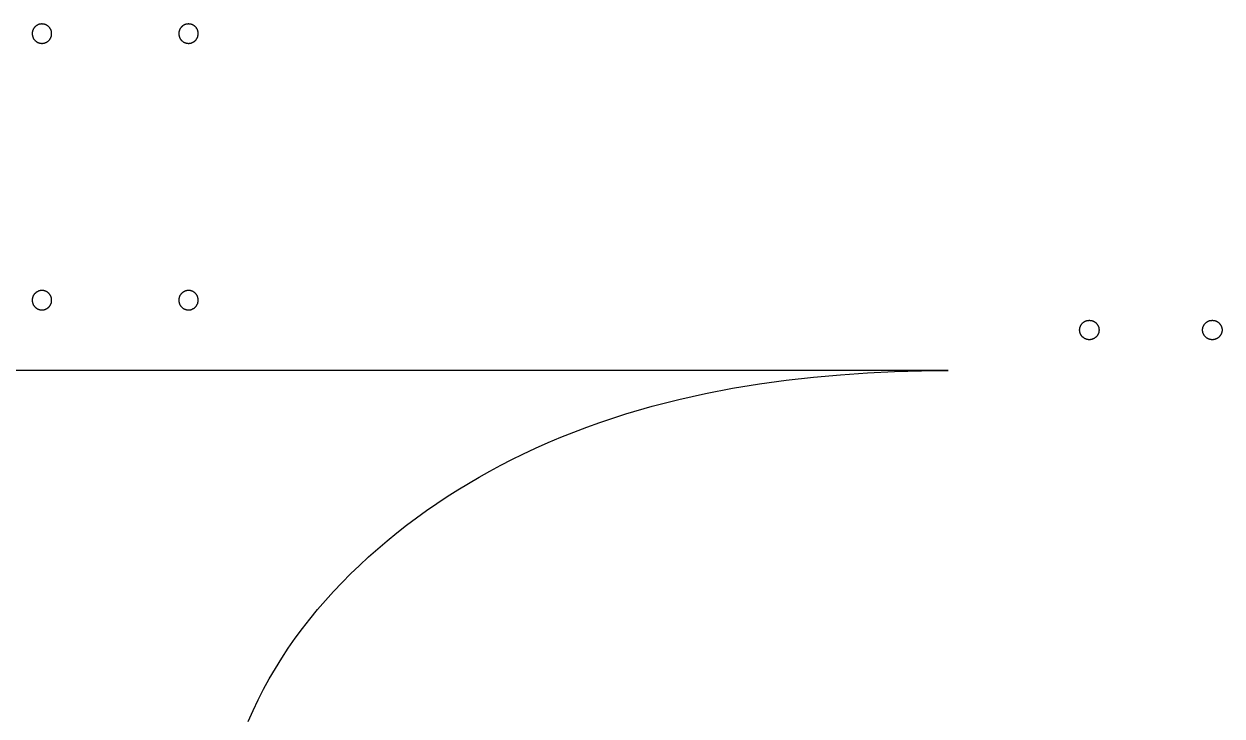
# Model space of a CAD drawing. Extents: x 0 to 146, y -2 to 88.
# Drawn here: x 47.26 to 58.82, y 30.34 to 37.02 of the extents above; entities that cross this region are included whole.
import ezdxf

# ---------------------------------------------------------------- set-up
doc = ezdxf.new("R2010")
doc.units = 0
doc.header["$LTSCALE"] = 15
doc.layers.add('CUT$EXTERIOR', color=1, linetype='CONTINUOUS')
doc.layers.add('CUT$INTERIOR', color=5, linetype='CONTINUOUS')

msp = doc.modelspace()

# ---------------------------------------------------------------- linework, layer by layer
at = {"layer": 'CUT$EXTERIOR'}
for p, q in [((56.179, 33.673), (40.094, 33.673)), ((55.662, 33.664), (55.921, 33.671)), ((55.921, 33.671), (56.179, 33.673)), ((54.357, 33.546), (54.617, 33.582)), ((54.617, 33.582), (54.879, 33.611)), ((54.879, 33.611), (55.14, 33.634)), ((55.14, 33.634), (55.401, 33.652)), ((55.401, 33.652), (55.662, 33.664)), ((53.579, 33.395), (53.837, 33.453)), ((53.837, 33.453), (54.096, 33.503)), ((54.096, 33.503), (54.357, 33.546)), ((53.068, 33.255), (53.322, 33.33)), ((53.322, 33.33), (53.579, 33.395)), ((52.815, 33.172), (53.068, 33.255)), ((52.565, 33.08), (52.69, 33.127)), ((52.69, 33.127), (52.815, 33.172)), ((52.196, 32.924), (52.318, 32.978)), ((52.318, 32.978), (52.441, 33.031)), ((52.441, 33.031), (52.565, 33.08)), ((51.967, 32.814), (52.074, 32.867)), ((52.074, 32.867), (52.196, 32.924)), ((51.755, 32.702), (51.861, 32.759)), ((51.861, 32.759), (51.967, 32.814)), ((51.547, 32.583), (51.65, 32.644)), ((51.65, 32.644), (51.755, 32.702)), ((51.343, 32.456), (51.444, 32.52)), ((51.444, 32.52), (51.547, 32.583)), ((51.242, 32.389), (51.343, 32.456)), ((51.046, 32.251), (51.144, 32.321)), ((51.144, 32.321), (51.242, 32.389)), ((50.856, 32.105), (50.95, 32.179)), ((50.95, 32.179), (51.046, 32.251)), ((50.763, 32.029), (50.856, 32.105)), ((50.583, 31.873), (50.672, 31.952)), ((50.672, 31.952), (50.763, 32.029)), ((50.495, 31.792), (50.583, 31.873)), ((50.327, 31.626), (50.41, 31.71)), ((50.41, 31.71), (50.495, 31.792)), ((50.246, 31.54), (50.327, 31.626)), ((50.167, 31.453), (50.246, 31.54)), ((50.016, 31.273), (50.09, 31.364)), ((50.09, 31.364), (50.167, 31.453)), ((49.944, 31.181), (50.016, 31.273)), ((49.875, 31.087), (49.944, 31.181)), ((49.808, 30.992), (49.875, 31.087)), ((49.683, 30.796), (49.744, 30.895)), ((49.744, 30.895), (49.808, 30.992)), ((49.624, 30.697), (49.683, 30.796)), ((49.569, 30.595), (49.624, 30.697)), ((49.517, 30.493), (49.569, 30.595)), ((49.468, 30.389), (49.517, 30.493)), ((49.422, 30.283), (49.468, 30.389))]:
    msp.add_line(p, q, dxfattribs=at)
at = {"layer": 'CUT$INTERIOR'}
for p, q in [((47.409, 37.021), (47.406, 37.02)), ((47.412, 37.021), (47.409, 37.021)), ((47.416, 37.022), (47.412, 37.021)), ((47.419, 37.022), (47.416, 37.022)), ((47.422, 37.022), (47.419, 37.022)), ((47.425, 37.023), (47.422, 37.022)), ((47.429, 37.023), (47.425, 37.023)), ((47.432, 37.023), (47.429, 37.023)), ((47.435, 37.022), (47.432, 37.023)), ((47.438, 37.022), (47.435, 37.022)), ((47.442, 37.022), (47.438, 37.022)), ((47.445, 37.021), (47.442, 37.022)), ((47.448, 37.021), (47.445, 37.021)), ((47.451, 37.02), (47.448, 37.021)), ((47.454, 37.019), (47.451, 37.02)), ((48.825, 37.021), (48.821, 37.02)), ((48.828, 37.021), (48.825, 37.021)), ((48.831, 37.022), (48.828, 37.021)), ((48.834, 37.022), (48.831, 37.022)), ((48.837, 37.022), (48.834, 37.022)), ((48.841, 37.023), (48.837, 37.022)), ((48.844, 37.023), (48.841, 37.023)), ((48.847, 37.023), (48.844, 37.023)), ((48.85, 37.022), (48.847, 37.023)), ((48.854, 37.022), (48.85, 37.022)), ((48.857, 37.022), (48.854, 37.022)), ((48.86, 37.021), (48.857, 37.022)), ((48.863, 37.021), (48.86, 37.021)), ((48.867, 37.02), (48.863, 37.021)), ((48.87, 37.019), (48.867, 37.02)), ((47.336, 36.936), (47.335, 36.933)), ((47.335, 36.933), (47.335, 36.929)), ((47.335, 36.929), (47.335, 36.926)), ((47.335, 36.926), (47.335, 36.923)), ((47.335, 36.923), (47.336, 36.92)), ((47.337, 36.945), (47.336, 36.942)), ((47.336, 36.942), (47.336, 36.939)), ((47.336, 36.939), (47.336, 36.936)), ((47.336, 36.92), (47.336, 36.916)), ((47.336, 36.916), (47.337, 36.913)), ((47.338, 36.952), (47.337, 36.949)), ((47.337, 36.949), (47.337, 36.945)), ((47.337, 36.913), (47.337, 36.91)), ((47.337, 36.91), (47.338, 36.907)), ((47.339, 36.955), (47.338, 36.952)), ((47.338, 36.907), (47.339, 36.904)), ((47.34, 36.958), (47.339, 36.955)), ((47.341, 36.961), (47.34, 36.958)), ((47.342, 36.964), (47.341, 36.961)), ((47.343, 36.967), (47.342, 36.964)), ((47.345, 36.97), (47.343, 36.967)), ((47.346, 36.973), (47.345, 36.97)), ((47.348, 36.976), (47.346, 36.973)), ((47.35, 36.979), (47.348, 36.976)), ((47.351, 36.981), (47.35, 36.979)), ((47.353, 36.984), (47.351, 36.981)), ((47.355, 36.987), (47.353, 36.984)), ((47.357, 36.989), (47.355, 36.987)), ((47.359, 36.992), (47.357, 36.989)), ((47.362, 36.994), (47.359, 36.992)), ((47.364, 36.996), (47.362, 36.994)), ((47.366, 36.999), (47.364, 36.996)), ((47.369, 37.001), (47.366, 36.999)), ((47.371, 37.003), (47.369, 37.001)), ((47.374, 37.005), (47.371, 37.003)), ((47.376, 37.007), (47.374, 37.005)), ((47.379, 37.008), (47.376, 37.007)), ((47.382, 37.01), (47.379, 37.008)), ((47.385, 37.012), (47.382, 37.01)), ((47.388, 37.013), (47.385, 37.012)), ((47.391, 37.014), (47.388, 37.013)), ((47.394, 37.016), (47.391, 37.014)), ((47.397, 37.017), (47.394, 37.016)), ((47.4, 37.018), (47.397, 37.017)), ((47.403, 37.019), (47.4, 37.018)), ((47.406, 37.02), (47.403, 37.019)), ((47.457, 37.018), (47.454, 37.019)), ((47.46, 37.017), (47.457, 37.018)), ((47.463, 37.016), (47.46, 37.017)), ((47.467, 37.015), (47.463, 37.016)), ((47.469, 37.014), (47.467, 37.015)), ((47.472, 37.012), (47.469, 37.014)), ((47.475, 37.011), (47.472, 37.012)), ((47.478, 37.009), (47.475, 37.011)), ((47.481, 37.007), (47.478, 37.009)), ((47.483, 37.005), (47.481, 37.007)), ((47.486, 37.003), (47.483, 37.005)), ((47.489, 37.001), (47.486, 37.003)), ((47.491, 36.999), (47.489, 37.001)), ((47.493, 36.997), (47.491, 36.999)), ((47.496, 36.995), (47.493, 36.997)), ((47.498, 36.992), (47.496, 36.995)), ((47.5, 36.99), (47.498, 36.992)), ((47.502, 36.987), (47.5, 36.99)), ((47.504, 36.985), (47.502, 36.987)), ((47.506, 36.982), (47.504, 36.985)), ((47.508, 36.979), (47.506, 36.982)), ((47.51, 36.977), (47.508, 36.979)), ((47.511, 36.974), (47.51, 36.977)), ((47.513, 36.971), (47.511, 36.974)), ((47.514, 36.968), (47.513, 36.971)), ((47.516, 36.965), (47.514, 36.968)), ((47.517, 36.962), (47.516, 36.965)), ((47.518, 36.959), (47.517, 36.962)), ((47.519, 36.956), (47.518, 36.959)), ((47.52, 36.953), (47.519, 36.956)), ((47.519, 36.901), (47.52, 36.904)), ((47.52, 36.95), (47.52, 36.953)), ((47.521, 36.946), (47.52, 36.95)), ((47.52, 36.908), (47.521, 36.911)), ((47.52, 36.904), (47.52, 36.908)), ((47.522, 36.943), (47.521, 36.946)), ((47.521, 36.911), (47.522, 36.914)), ((47.522, 36.94), (47.522, 36.943)), ((47.522, 36.937), (47.522, 36.94)), ((47.523, 36.933), (47.522, 36.937)), ((47.522, 36.92), (47.523, 36.924)), ((47.522, 36.917), (47.522, 36.92)), ((47.522, 36.914), (47.522, 36.917)), ((47.523, 36.93), (47.523, 36.933)), ((47.523, 36.927), (47.523, 36.93)), ((47.523, 36.924), (47.523, 36.927)), ((48.752, 36.942), (48.751, 36.939)), ((48.751, 36.939), (48.751, 36.936)), ((48.751, 36.936), (48.751, 36.933)), ((48.751, 36.933), (48.751, 36.929)), ((48.751, 36.929), (48.751, 36.926)), ((48.751, 36.926), (48.751, 36.923)), ((48.751, 36.923), (48.751, 36.92)), ((48.751, 36.92), (48.752, 36.916)), ((48.753, 36.949), (48.752, 36.945)), ((48.752, 36.945), (48.752, 36.942)), ((48.752, 36.916), (48.752, 36.913)), ((48.752, 36.913), (48.753, 36.91)), ((48.754, 36.952), (48.753, 36.949)), ((48.753, 36.91), (48.753, 36.907)), ((48.753, 36.907), (48.754, 36.904)), ((48.755, 36.958), (48.754, 36.955)), ((48.754, 36.955), (48.754, 36.952)), ((48.756, 36.961), (48.755, 36.958)), ((48.758, 36.964), (48.756, 36.961)), ((48.759, 36.967), (48.758, 36.964)), ((48.76, 36.97), (48.759, 36.967)), ((48.762, 36.973), (48.76, 36.97)), ((48.763, 36.976), (48.762, 36.973)), ((48.765, 36.979), (48.763, 36.976)), ((48.767, 36.981), (48.765, 36.979)), ((48.769, 36.984), (48.767, 36.981)), ((48.771, 36.987), (48.769, 36.984)), ((48.773, 36.989), (48.771, 36.987)), ((48.775, 36.992), (48.773, 36.989)), ((48.777, 36.994), (48.775, 36.992)), ((48.779, 36.996), (48.777, 36.994)), ((48.782, 36.999), (48.779, 36.996)), ((48.784, 37.001), (48.782, 36.999)), ((48.787, 37.003), (48.784, 37.001)), ((48.789, 37.005), (48.787, 37.003)), ((48.792, 37.007), (48.789, 37.005)), ((48.795, 37.008), (48.792, 37.007)), ((48.797, 37.01), (48.795, 37.008)), ((48.8, 37.012), (48.797, 37.01)), ((48.803, 37.013), (48.8, 37.012)), ((48.806, 37.014), (48.803, 37.013)), ((48.809, 37.016), (48.806, 37.014)), ((48.812, 37.017), (48.809, 37.016)), ((48.815, 37.018), (48.812, 37.017)), ((48.818, 37.019), (48.815, 37.018)), ((48.821, 37.02), (48.818, 37.019)), ((48.873, 37.018), (48.87, 37.019)), ((48.876, 37.017), (48.873, 37.018)), ((48.879, 37.016), (48.876, 37.017)), ((48.882, 37.015), (48.879, 37.016)), ((48.885, 37.014), (48.882, 37.015)), ((48.888, 37.012), (48.885, 37.014)), ((48.891, 37.011), (48.888, 37.012)), ((48.893, 37.009), (48.891, 37.011)), ((48.896, 37.007), (48.893, 37.009)), ((48.899, 37.005), (48.896, 37.007)), ((48.902, 37.003), (48.899, 37.005)), ((48.904, 37.001), (48.902, 37.003)), ((48.907, 36.999), (48.904, 37.001)), ((48.909, 36.997), (48.907, 36.999)), ((48.911, 36.995), (48.909, 36.997)), ((48.914, 36.992), (48.911, 36.995)), ((48.916, 36.99), (48.914, 36.992)), ((48.918, 36.987), (48.916, 36.99)), ((48.92, 36.985), (48.918, 36.987)), ((48.922, 36.982), (48.92, 36.985)), ((48.923, 36.979), (48.922, 36.982)), ((48.925, 36.977), (48.923, 36.979)), ((48.927, 36.974), (48.925, 36.977)), ((48.928, 36.971), (48.927, 36.974)), ((48.93, 36.968), (48.928, 36.971)), ((48.931, 36.965), (48.93, 36.968)), ((48.932, 36.962), (48.931, 36.965)), ((48.933, 36.959), (48.932, 36.962)), ((48.934, 36.956), (48.933, 36.959)), ((48.935, 36.953), (48.934, 36.956)), ((48.934, 36.901), (48.935, 36.904)), ((48.936, 36.95), (48.935, 36.953)), ((48.935, 36.904), (48.936, 36.908)), ((48.937, 36.946), (48.936, 36.95)), ((48.936, 36.911), (48.937, 36.914)), ((48.936, 36.908), (48.936, 36.911)), ((48.937, 36.943), (48.937, 36.946)), ((48.938, 36.94), (48.937, 36.943)), ((48.937, 36.917), (48.938, 36.92)), ((48.937, 36.914), (48.937, 36.917)), ((48.938, 36.937), (48.938, 36.94)), ((48.938, 36.933), (48.938, 36.937)), ((48.938, 36.93), (48.938, 36.933)), ((48.938, 36.927), (48.938, 36.93)), ((48.938, 36.924), (48.938, 36.927)), ((48.938, 36.92), (48.938, 36.924)), ((47.339, 36.904), (47.34, 36.9)), ((47.34, 36.9), (47.341, 36.897)), ((47.341, 36.897), (47.342, 36.894)), ((47.342, 36.894), (47.343, 36.891)), ((47.343, 36.891), (47.345, 36.888)), ((47.345, 36.888), (47.346, 36.885)), ((47.346, 36.885), (47.348, 36.883)), ((47.348, 36.883), (47.349, 36.88)), ((47.349, 36.88), (47.351, 36.877)), ((47.351, 36.877), (47.353, 36.874)), ((47.353, 36.874), (47.355, 36.872)), ((47.355, 36.872), (47.357, 36.869)), ((47.357, 36.869), (47.359, 36.867)), ((47.359, 36.867), (47.361, 36.864)), ((47.361, 36.864), (47.363, 36.862)), ((47.363, 36.862), (47.366, 36.86)), ((47.366, 36.86), (47.368, 36.858)), ((47.368, 36.858), (47.371, 36.856)), ((47.371, 36.856), (47.373, 36.854)), ((47.373, 36.854), (47.376, 36.852)), ((47.376, 36.852), (47.379, 36.85)), ((47.379, 36.85), (47.381, 36.848)), ((47.381, 36.848), (47.384, 36.847)), ((47.384, 36.847), (47.387, 36.845)), ((47.387, 36.845), (47.39, 36.844)), ((47.39, 36.844), (47.393, 36.842)), ((47.393, 36.842), (47.396, 36.841)), ((47.396, 36.841), (47.399, 36.84)), ((47.399, 36.84), (47.402, 36.839)), ((47.402, 36.839), (47.405, 36.838)), ((47.405, 36.838), (47.409, 36.837)), ((47.409, 36.837), (47.412, 36.837)), ((47.412, 36.837), (47.415, 36.836)), ((47.415, 36.836), (47.418, 36.836)), ((47.418, 36.836), (47.421, 36.836)), ((47.421, 36.836), (47.425, 36.835)), ((47.425, 36.835), (47.428, 36.835)), ((47.428, 36.835), (47.431, 36.835)), ((47.431, 36.835), (47.434, 36.835)), ((47.434, 36.835), (47.438, 36.836)), ((47.438, 36.836), (47.441, 36.836)), ((47.441, 36.836), (47.444, 36.836)), ((47.444, 36.836), (47.447, 36.837)), ((47.447, 36.837), (47.45, 36.838)), ((47.45, 36.838), (47.454, 36.838)), ((47.454, 36.838), (47.457, 36.839)), ((47.457, 36.839), (47.46, 36.84)), ((47.46, 36.84), (47.463, 36.842)), ((47.463, 36.842), (47.466, 36.843)), ((47.466, 36.843), (47.469, 36.844)), ((47.469, 36.844), (47.472, 36.846)), ((47.472, 36.846), (47.475, 36.847)), ((47.475, 36.847), (47.477, 36.849)), ((47.477, 36.849), (47.48, 36.85)), ((47.48, 36.85), (47.483, 36.852)), ((47.483, 36.852), (47.486, 36.854)), ((47.486, 36.854), (47.488, 36.856)), ((47.488, 36.856), (47.491, 36.858)), ((47.491, 36.858), (47.493, 36.86)), ((47.493, 36.86), (47.495, 36.863)), ((47.495, 36.863), (47.498, 36.865)), ((47.498, 36.865), (47.5, 36.867)), ((47.5, 36.867), (47.502, 36.87)), ((47.502, 36.87), (47.504, 36.873)), ((47.504, 36.873), (47.506, 36.875)), ((47.506, 36.875), (47.508, 36.878)), ((47.508, 36.878), (47.509, 36.881)), ((47.509, 36.881), (47.511, 36.883)), ((47.511, 36.883), (47.513, 36.886)), ((47.513, 36.886), (47.514, 36.889)), ((47.514, 36.889), (47.515, 36.892)), ((47.515, 36.892), (47.516, 36.895)), ((47.516, 36.895), (47.518, 36.898)), ((47.518, 36.898), (47.519, 36.901)), ((48.754, 36.904), (48.755, 36.9)), ((48.755, 36.9), (48.756, 36.897)), ((48.756, 36.897), (48.757, 36.894)), ((48.757, 36.894), (48.759, 36.891)), ((48.759, 36.891), (48.76, 36.888)), ((48.76, 36.888), (48.761, 36.885)), ((48.761, 36.885), (48.763, 36.883)), ((48.763, 36.883), (48.765, 36.88)), ((48.765, 36.88), (48.766, 36.877)), ((48.766, 36.877), (48.768, 36.874)), ((48.768, 36.874), (48.77, 36.872)), ((48.77, 36.872), (48.772, 36.869)), ((48.772, 36.869), (48.774, 36.867)), ((48.774, 36.867), (48.777, 36.864)), ((48.777, 36.864), (48.779, 36.862)), ((48.779, 36.862), (48.781, 36.86)), ((48.781, 36.86), (48.784, 36.858)), ((48.784, 36.858), (48.786, 36.856)), ((48.786, 36.856), (48.789, 36.854)), ((48.789, 36.854), (48.791, 36.852)), ((48.791, 36.852), (48.794, 36.85)), ((48.794, 36.85), (48.797, 36.848)), ((48.797, 36.848), (48.8, 36.847)), ((48.8, 36.847), (48.803, 36.845)), ((48.803, 36.845), (48.805, 36.844)), ((48.805, 36.844), (48.808, 36.842)), ((48.808, 36.842), (48.812, 36.841)), ((48.812, 36.841), (48.815, 36.84)), ((48.815, 36.84), (48.818, 36.839)), ((48.818, 36.839), (48.821, 36.838)), ((48.821, 36.838), (48.824, 36.837)), ((48.824, 36.837), (48.827, 36.837)), ((48.827, 36.837), (48.83, 36.836)), ((48.83, 36.836), (48.834, 36.836)), ((48.834, 36.836), (48.837, 36.836)), ((48.837, 36.836), (48.84, 36.835)), ((48.84, 36.835), (48.843, 36.835)), ((48.843, 36.835), (48.847, 36.835)), ((48.847, 36.835), (48.85, 36.835)), ((48.85, 36.835), (48.853, 36.836)), ((48.853, 36.836), (48.856, 36.836)), ((48.856, 36.836), (48.86, 36.836)), ((48.86, 36.836), (48.863, 36.837)), ((48.863, 36.837), (48.866, 36.838)), ((48.866, 36.838), (48.869, 36.838)), ((48.869, 36.838), (48.872, 36.839)), ((48.872, 36.839), (48.875, 36.84)), ((48.875, 36.84), (48.878, 36.842)), ((48.878, 36.842), (48.881, 36.843)), ((48.881, 36.843), (48.884, 36.844)), ((48.884, 36.844), (48.887, 36.846)), ((48.887, 36.846), (48.89, 36.847)), ((48.89, 36.847), (48.893, 36.849)), ((48.893, 36.849), (48.896, 36.85)), ((48.896, 36.85), (48.898, 36.852)), ((48.898, 36.852), (48.901, 36.854)), ((48.901, 36.854), (48.904, 36.856)), ((48.904, 36.856), (48.906, 36.858)), ((48.906, 36.858), (48.908, 36.86)), ((48.908, 36.86), (48.911, 36.863)), ((48.911, 36.863), (48.913, 36.865)), ((48.913, 36.865), (48.915, 36.867)), ((48.915, 36.867), (48.917, 36.87)), ((48.917, 36.87), (48.919, 36.873)), ((48.919, 36.873), (48.921, 36.875)), ((48.921, 36.875), (48.923, 36.878)), ((48.923, 36.878), (48.925, 36.881)), ((48.925, 36.881), (48.926, 36.883)), ((48.926, 36.883), (48.928, 36.886)), ((48.928, 36.886), (48.929, 36.889)), ((48.929, 36.889), (48.931, 36.892)), ((48.931, 36.892), (48.932, 36.895)), ((48.932, 36.895), (48.933, 36.898)), ((48.933, 36.898), (48.934, 36.901)), ((47.336, 34.361), (47.335, 34.357)), ((47.337, 34.37), (47.336, 34.367)), ((47.336, 34.367), (47.336, 34.364)), ((47.336, 34.364), (47.336, 34.361)), ((47.338, 34.377), (47.337, 34.373)), ((47.337, 34.373), (47.337, 34.37)), ((47.339, 34.38), (47.338, 34.377)), ((47.34, 34.383), (47.339, 34.38)), ((47.341, 34.386), (47.34, 34.383)), ((47.342, 34.389), (47.341, 34.386)), ((47.343, 34.392), (47.342, 34.389)), ((47.345, 34.395), (47.343, 34.392)), ((47.346, 34.398), (47.345, 34.395)), ((47.348, 34.401), (47.346, 34.398)), ((47.35, 34.403), (47.348, 34.401)), ((47.351, 34.406), (47.35, 34.403)), ((47.353, 34.409), (47.351, 34.406)), ((47.355, 34.411), (47.353, 34.409)), ((47.357, 34.414), (47.355, 34.411)), ((47.359, 34.416), (47.357, 34.414)), ((47.362, 34.419), (47.359, 34.416)), ((47.364, 34.421), (47.362, 34.419)), ((47.366, 34.423), (47.364, 34.421)), ((47.369, 34.425), (47.366, 34.423)), ((47.371, 34.427), (47.369, 34.425)), ((47.374, 34.429), (47.371, 34.427)), ((47.376, 34.431), (47.374, 34.429)), ((47.379, 34.433), (47.376, 34.431)), ((47.382, 34.435), (47.379, 34.433)), ((47.385, 34.436), (47.382, 34.435)), ((47.388, 34.438), (47.385, 34.436)), ((47.391, 34.439), (47.388, 34.438)), ((47.394, 34.441), (47.391, 34.439)), ((47.397, 34.442), (47.394, 34.441)), ((47.4, 34.443), (47.397, 34.442)), ((47.403, 34.444), (47.4, 34.443)), ((47.406, 34.445), (47.403, 34.444)), ((47.409, 34.445), (47.406, 34.445)), ((47.412, 34.446), (47.409, 34.445)), ((47.416, 34.446), (47.412, 34.446)), ((47.419, 34.447), (47.416, 34.446)), ((47.422, 34.447), (47.419, 34.447)), ((47.425, 34.447), (47.422, 34.447)), ((47.429, 34.447), (47.425, 34.447)), ((47.432, 34.447), (47.429, 34.447)), ((47.435, 34.447), (47.432, 34.447)), ((47.438, 34.447), (47.435, 34.447)), ((47.442, 34.447), (47.438, 34.447)), ((47.445, 34.446), (47.442, 34.447)), ((47.448, 34.446), (47.445, 34.446)), ((47.451, 34.445), (47.448, 34.446)), ((47.454, 34.444), (47.451, 34.445)), ((47.457, 34.443), (47.454, 34.444)), ((47.46, 34.442), (47.457, 34.443)), ((47.463, 34.441), (47.46, 34.442)), ((47.467, 34.44), (47.463, 34.441)), ((47.469, 34.438), (47.467, 34.44)), ((47.472, 34.437), (47.469, 34.438)), ((47.475, 34.435), (47.472, 34.437)), ((47.478, 34.434), (47.475, 34.435)), ((47.481, 34.432), (47.478, 34.434)), ((47.483, 34.43), (47.481, 34.432)), ((47.486, 34.428), (47.483, 34.43)), ((47.489, 34.426), (47.486, 34.428)), ((47.491, 34.424), (47.489, 34.426)), ((47.493, 34.422), (47.491, 34.424)), ((47.496, 34.419), (47.493, 34.422)), ((47.498, 34.417), (47.496, 34.419)), ((47.5, 34.415), (47.498, 34.417)), ((47.502, 34.412), (47.5, 34.415)), ((47.504, 34.41), (47.502, 34.412)), ((47.506, 34.407), (47.504, 34.41)), ((47.508, 34.404), (47.506, 34.407)), ((47.51, 34.401), (47.508, 34.404)), ((47.511, 34.399), (47.51, 34.401)), ((47.513, 34.396), (47.511, 34.399)), ((47.514, 34.393), (47.513, 34.396)), ((47.516, 34.39), (47.514, 34.393)), ((47.517, 34.387), (47.516, 34.39)), ((47.518, 34.384), (47.517, 34.387)), ((47.519, 34.381), (47.518, 34.384)), ((47.52, 34.378), (47.519, 34.381)), ((47.52, 34.374), (47.52, 34.378)), ((47.521, 34.371), (47.52, 34.374)), ((47.522, 34.368), (47.521, 34.371)), ((47.522, 34.365), (47.522, 34.368)), ((47.522, 34.362), (47.522, 34.365)), ((47.523, 34.358), (47.522, 34.362)), ((48.752, 34.367), (48.751, 34.364)), ((48.751, 34.364), (48.751, 34.361)), ((48.751, 34.361), (48.751, 34.357)), ((48.753, 34.373), (48.752, 34.37)), ((48.752, 34.37), (48.752, 34.367)), ((48.754, 34.377), (48.753, 34.373)), ((48.755, 34.383), (48.754, 34.38)), ((48.754, 34.38), (48.754, 34.377)), ((48.756, 34.386), (48.755, 34.383)), ((48.758, 34.389), (48.756, 34.386)), ((48.759, 34.392), (48.758, 34.389)), ((48.76, 34.395), (48.759, 34.392)), ((48.762, 34.398), (48.76, 34.395)), ((48.763, 34.401), (48.762, 34.398)), ((48.765, 34.403), (48.763, 34.401)), ((48.767, 34.406), (48.765, 34.403)), ((48.769, 34.409), (48.767, 34.406)), ((48.771, 34.411), (48.769, 34.409)), ((48.773, 34.414), (48.771, 34.411)), ((48.775, 34.416), (48.773, 34.414)), ((48.777, 34.419), (48.775, 34.416)), ((48.779, 34.421), (48.777, 34.419)), ((48.782, 34.423), (48.779, 34.421)), ((48.784, 34.425), (48.782, 34.423)), ((48.787, 34.427), (48.784, 34.425)), ((48.789, 34.429), (48.787, 34.427)), ((48.792, 34.431), (48.789, 34.429)), ((48.795, 34.433), (48.792, 34.431)), ((48.797, 34.435), (48.795, 34.433)), ((48.8, 34.436), (48.797, 34.435)), ((48.803, 34.438), (48.8, 34.436)), ((48.806, 34.439), (48.803, 34.438)), ((48.809, 34.441), (48.806, 34.439)), ((48.812, 34.442), (48.809, 34.441)), ((48.815, 34.443), (48.812, 34.442)), ((48.818, 34.444), (48.815, 34.443)), ((48.821, 34.445), (48.818, 34.444)), ((48.825, 34.445), (48.821, 34.445)), ((48.828, 34.446), (48.825, 34.445)), ((48.831, 34.446), (48.828, 34.446)), ((48.834, 34.447), (48.831, 34.446)), ((48.837, 34.447), (48.834, 34.447)), ((48.841, 34.447), (48.837, 34.447)), ((48.844, 34.447), (48.841, 34.447)), ((48.847, 34.447), (48.844, 34.447)), ((48.85, 34.447), (48.847, 34.447)), ((48.854, 34.447), (48.85, 34.447)), ((48.857, 34.447), (48.854, 34.447)), ((48.86, 34.446), (48.857, 34.447)), ((48.863, 34.446), (48.86, 34.446)), ((48.867, 34.445), (48.863, 34.446)), ((48.87, 34.444), (48.867, 34.445)), ((48.873, 34.443), (48.87, 34.444)), ((48.876, 34.442), (48.873, 34.443)), ((48.879, 34.441), (48.876, 34.442)), ((48.882, 34.44), (48.879, 34.441)), ((48.885, 34.438), (48.882, 34.44)), ((48.888, 34.437), (48.885, 34.438)), ((48.891, 34.435), (48.888, 34.437)), ((48.893, 34.434), (48.891, 34.435)), ((48.896, 34.432), (48.893, 34.434)), ((48.899, 34.43), (48.896, 34.432)), ((48.902, 34.428), (48.899, 34.43)), ((48.904, 34.426), (48.902, 34.428)), ((48.907, 34.424), (48.904, 34.426)), ((48.909, 34.422), (48.907, 34.424)), ((48.911, 34.419), (48.909, 34.422)), ((48.914, 34.417), (48.911, 34.419)), ((48.916, 34.415), (48.914, 34.417)), ((48.918, 34.412), (48.916, 34.415)), ((48.92, 34.41), (48.918, 34.412)), ((48.922, 34.407), (48.92, 34.41)), ((48.923, 34.404), (48.922, 34.407)), ((48.925, 34.401), (48.923, 34.404)), ((48.927, 34.399), (48.925, 34.401)), ((48.928, 34.396), (48.927, 34.399)), ((48.93, 34.393), (48.928, 34.396)), ((48.931, 34.39), (48.93, 34.393)), ((48.932, 34.387), (48.931, 34.39)), ((48.933, 34.384), (48.932, 34.387)), ((48.934, 34.381), (48.933, 34.384)), ((48.935, 34.378), (48.934, 34.381)), ((48.936, 34.374), (48.935, 34.378)), ((48.937, 34.371), (48.936, 34.374)), ((48.937, 34.368), (48.937, 34.371)), ((48.938, 34.365), (48.937, 34.368)), ((48.938, 34.362), (48.938, 34.365)), ((48.938, 34.358), (48.938, 34.362)), ((47.335, 34.357), (47.335, 34.354)), ((47.335, 34.354), (47.335, 34.351)), ((47.335, 34.351), (47.335, 34.348)), ((47.335, 34.348), (47.336, 34.344)), ((47.336, 34.344), (47.336, 34.341)), ((47.336, 34.341), (47.337, 34.338)), ((47.337, 34.338), (47.337, 34.335)), ((47.337, 34.335), (47.338, 34.331)), ((47.338, 34.331), (47.339, 34.328)), ((47.339, 34.328), (47.34, 34.325)), ((47.34, 34.325), (47.341, 34.322)), ((47.341, 34.322), (47.342, 34.319)), ((47.342, 34.319), (47.343, 34.316)), ((47.343, 34.316), (47.345, 34.313)), ((47.345, 34.313), (47.346, 34.31)), ((47.346, 34.31), (47.348, 34.307)), ((47.348, 34.307), (47.349, 34.305)), ((47.349, 34.305), (47.351, 34.302)), ((47.351, 34.302), (47.353, 34.299)), ((47.353, 34.299), (47.355, 34.297)), ((47.355, 34.297), (47.357, 34.294)), ((47.357, 34.294), (47.359, 34.292)), ((47.359, 34.292), (47.361, 34.289)), ((47.361, 34.289), (47.363, 34.287)), ((47.363, 34.287), (47.366, 34.285)), ((47.366, 34.285), (47.368, 34.282)), ((47.368, 34.282), (47.371, 34.28)), ((47.371, 34.28), (47.373, 34.278)), ((47.373, 34.278), (47.376, 34.276)), ((47.376, 34.276), (47.379, 34.275)), ((47.379, 34.275), (47.381, 34.273)), ((47.381, 34.273), (47.384, 34.271)), ((47.384, 34.271), (47.387, 34.27)), ((47.387, 34.27), (47.39, 34.268)), ((47.39, 34.268), (47.393, 34.267)), ((47.393, 34.267), (47.396, 34.266)), ((47.396, 34.266), (47.399, 34.265)), ((47.399, 34.265), (47.402, 34.264)), ((47.402, 34.264), (47.405, 34.263)), ((47.405, 34.263), (47.409, 34.262)), ((47.409, 34.262), (47.412, 34.262)), ((47.412, 34.262), (47.415, 34.261)), ((47.415, 34.261), (47.418, 34.261)), ((47.418, 34.261), (47.421, 34.26)), ((47.421, 34.26), (47.425, 34.26)), ((47.425, 34.26), (47.428, 34.26)), ((47.428, 34.26), (47.431, 34.26)), ((47.431, 34.26), (47.434, 34.26)), ((47.434, 34.26), (47.438, 34.26)), ((47.438, 34.26), (47.441, 34.261)), ((47.441, 34.261), (47.444, 34.261)), ((47.444, 34.261), (47.447, 34.262)), ((47.447, 34.262), (47.45, 34.262)), ((47.45, 34.262), (47.454, 34.263)), ((47.454, 34.263), (47.457, 34.264)), ((47.457, 34.264), (47.46, 34.265)), ((47.46, 34.265), (47.463, 34.266)), ((47.463, 34.266), (47.466, 34.268)), ((47.466, 34.268), (47.469, 34.269)), ((47.469, 34.269), (47.472, 34.27)), ((47.472, 34.27), (47.475, 34.272)), ((47.475, 34.272), (47.477, 34.273)), ((47.477, 34.273), (47.48, 34.275)), ((47.48, 34.275), (47.483, 34.277)), ((47.483, 34.277), (47.486, 34.279)), ((47.486, 34.279), (47.488, 34.281)), ((47.488, 34.281), (47.491, 34.283)), ((47.491, 34.283), (47.493, 34.285)), ((47.493, 34.285), (47.495, 34.287)), ((47.495, 34.287), (47.498, 34.29)), ((47.498, 34.29), (47.5, 34.292)), ((47.5, 34.292), (47.502, 34.295)), ((47.502, 34.295), (47.504, 34.297)), ((47.504, 34.297), (47.506, 34.3)), ((47.506, 34.3), (47.508, 34.303)), ((47.508, 34.303), (47.509, 34.305)), ((47.509, 34.305), (47.511, 34.308)), ((47.511, 34.308), (47.513, 34.311)), ((47.513, 34.311), (47.514, 34.314)), ((47.514, 34.314), (47.515, 34.317)), ((47.515, 34.317), (47.516, 34.32)), ((47.516, 34.32), (47.518, 34.323)), ((47.518, 34.323), (47.519, 34.326)), ((47.519, 34.326), (47.52, 34.329)), ((47.52, 34.332), (47.521, 34.336)), ((47.52, 34.329), (47.52, 34.332)), ((47.521, 34.336), (47.522, 34.339)), ((47.522, 34.345), (47.523, 34.349)), ((47.522, 34.342), (47.522, 34.345)), ((47.522, 34.339), (47.522, 34.342)), ((47.523, 34.355), (47.523, 34.358)), ((47.523, 34.352), (47.523, 34.355)), ((47.523, 34.349), (47.523, 34.352)), ((48.751, 34.357), (48.751, 34.354)), ((48.751, 34.354), (48.751, 34.351)), ((48.751, 34.351), (48.751, 34.348)), ((48.751, 34.348), (48.751, 34.344)), ((48.751, 34.344), (48.752, 34.341)), ((48.752, 34.341), (48.752, 34.338)), ((48.752, 34.338), (48.753, 34.335)), ((48.753, 34.335), (48.753, 34.331)), ((48.753, 34.331), (48.754, 34.328)), ((48.754, 34.328), (48.755, 34.325)), ((48.755, 34.325), (48.756, 34.322)), ((48.756, 34.322), (48.757, 34.319)), ((48.757, 34.319), (48.759, 34.316)), ((48.759, 34.316), (48.76, 34.313)), ((48.76, 34.313), (48.761, 34.31)), ((48.761, 34.31), (48.763, 34.307)), ((48.763, 34.307), (48.765, 34.305)), ((48.765, 34.305), (48.766, 34.302)), ((48.766, 34.302), (48.768, 34.299)), ((48.768, 34.299), (48.77, 34.297)), ((48.77, 34.297), (48.772, 34.294)), ((48.772, 34.294), (48.774, 34.292)), ((48.774, 34.292), (48.777, 34.289)), ((48.777, 34.289), (48.779, 34.287)), ((48.779, 34.287), (48.781, 34.285)), ((48.781, 34.285), (48.784, 34.282)), ((48.784, 34.282), (48.786, 34.28)), ((48.786, 34.28), (48.789, 34.278)), ((48.789, 34.278), (48.791, 34.276)), ((48.791, 34.276), (48.794, 34.275)), ((48.794, 34.275), (48.797, 34.273)), ((48.797, 34.273), (48.8, 34.271)), ((48.8, 34.271), (48.803, 34.27)), ((48.803, 34.27), (48.805, 34.268)), ((48.805, 34.268), (48.808, 34.267)), ((48.808, 34.267), (48.812, 34.266)), ((48.812, 34.266), (48.815, 34.265)), ((48.815, 34.265), (48.818, 34.264)), ((48.818, 34.264), (48.821, 34.263)), ((48.821, 34.263), (48.824, 34.262)), ((48.824, 34.262), (48.827, 34.262)), ((48.827, 34.262), (48.83, 34.261)), ((48.83, 34.261), (48.834, 34.261)), ((48.834, 34.261), (48.837, 34.26)), ((48.837, 34.26), (48.84, 34.26)), ((48.84, 34.26), (48.843, 34.26)), ((48.843, 34.26), (48.847, 34.26)), ((48.847, 34.26), (48.85, 34.26)), ((48.85, 34.26), (48.853, 34.26)), ((48.853, 34.26), (48.856, 34.261)), ((48.856, 34.261), (48.86, 34.261)), ((48.86, 34.261), (48.863, 34.262)), ((48.863, 34.262), (48.866, 34.262)), ((48.866, 34.262), (48.869, 34.263)), ((48.869, 34.263), (48.872, 34.264)), ((48.872, 34.264), (48.875, 34.265)), ((48.875, 34.265), (48.878, 34.266)), ((48.878, 34.266), (48.881, 34.268)), ((48.881, 34.268), (48.884, 34.269)), ((48.884, 34.269), (48.887, 34.27)), ((48.887, 34.27), (48.89, 34.272)), ((48.89, 34.272), (48.893, 34.273)), ((48.893, 34.273), (48.896, 34.275)), ((48.896, 34.275), (48.898, 34.277)), ((48.898, 34.277), (48.901, 34.279)), ((48.901, 34.279), (48.904, 34.281)), ((48.904, 34.281), (48.906, 34.283)), ((48.906, 34.283), (48.908, 34.285)), ((48.908, 34.285), (48.911, 34.287)), ((48.911, 34.287), (48.913, 34.29)), ((48.913, 34.29), (48.915, 34.292)), ((48.915, 34.292), (48.917, 34.295)), ((48.917, 34.295), (48.919, 34.297)), ((48.919, 34.297), (48.921, 34.3)), ((48.921, 34.3), (48.923, 34.303)), ((48.923, 34.303), (48.925, 34.305)), ((48.925, 34.305), (48.926, 34.308)), ((48.926, 34.308), (48.928, 34.311)), ((48.928, 34.311), (48.929, 34.314)), ((48.929, 34.314), (48.931, 34.317)), ((48.931, 34.317), (48.932, 34.32)), ((48.932, 34.32), (48.933, 34.323)), ((48.933, 34.323), (48.934, 34.326)), ((48.934, 34.326), (48.935, 34.329)), ((48.935, 34.329), (48.936, 34.332)), ((48.936, 34.336), (48.937, 34.339)), ((48.936, 34.332), (48.936, 34.336)), ((48.937, 34.342), (48.938, 34.345)), ((48.937, 34.339), (48.937, 34.342)), ((48.938, 34.355), (48.938, 34.358)), ((48.938, 34.352), (48.938, 34.355)), ((48.938, 34.349), (48.938, 34.352)), ((48.938, 34.345), (48.938, 34.349)), ((57.472, 34.127), (57.473, 34.129)), ((57.473, 34.129), (57.475, 34.13)), ((57.475, 34.13), (57.477, 34.132)), ((57.477, 34.132), (57.478, 34.134)), ((57.478, 34.134), (57.48, 34.135)), ((57.48, 34.135), (57.482, 34.137)), ((57.482, 34.137), (57.484, 34.139)), ((57.484, 34.139), (57.486, 34.14)), ((57.486, 34.14), (57.488, 34.142)), ((57.488, 34.142), (57.49, 34.143)), ((57.49, 34.143), (57.492, 34.144)), ((57.492, 34.144), (57.494, 34.146)), ((57.494, 34.146), (57.496, 34.147)), ((57.496, 34.147), (57.498, 34.148)), ((57.498, 34.148), (57.5, 34.149)), ((57.5, 34.149), (57.502, 34.15)), ((57.502, 34.15), (57.504, 34.151)), ((57.504, 34.151), (57.506, 34.152)), ((57.506, 34.152), (57.508, 34.153)), ((57.508, 34.153), (57.511, 34.154)), ((57.511, 34.154), (57.513, 34.155)), ((57.513, 34.155), (57.515, 34.155)), ((57.515, 34.155), (57.517, 34.156)), ((57.517, 34.156), (57.519, 34.157)), ((57.519, 34.157), (57.522, 34.157)), ((57.522, 34.157), (57.524, 34.158)), ((57.524, 34.158), (57.526, 34.158)), ((57.526, 34.158), (57.528, 34.158)), ((57.528, 34.158), (57.53, 34.159)), ((57.53, 34.159), (57.532, 34.159)), ((57.532, 34.159), (57.535, 34.159)), ((57.535, 34.159), (57.537, 34.159)), ((57.537, 34.159), (57.539, 34.159)), ((57.539, 34.159), (57.541, 34.16)), ((57.541, 34.16), (57.543, 34.16)), ((57.543, 34.16), (57.545, 34.16)), ((57.545, 34.16), (57.547, 34.159)), ((57.547, 34.159), (57.549, 34.159)), ((57.549, 34.159), (57.551, 34.159)), ((57.551, 34.159), (57.554, 34.159)), ((57.554, 34.159), (57.556, 34.159)), ((57.556, 34.159), (57.558, 34.158)), ((57.558, 34.158), (57.56, 34.158)), ((57.56, 34.158), (57.562, 34.158)), ((57.562, 34.158), (57.564, 34.157)), ((57.564, 34.157), (57.567, 34.157)), ((57.567, 34.157), (57.569, 34.156)), ((57.569, 34.156), (57.571, 34.155)), ((57.571, 34.155), (57.573, 34.155)), ((57.573, 34.155), (57.575, 34.154)), ((57.575, 34.154), (57.577, 34.153)), ((57.577, 34.153), (57.58, 34.152)), ((57.58, 34.152), (57.582, 34.151)), ((57.582, 34.151), (57.584, 34.15)), ((57.584, 34.15), (57.586, 34.149)), ((57.586, 34.149), (57.588, 34.148)), ((57.588, 34.148), (57.59, 34.147)), ((57.59, 34.147), (57.592, 34.146)), ((57.592, 34.146), (57.594, 34.144)), ((57.594, 34.144), (57.596, 34.143)), ((57.596, 34.143), (57.598, 34.142)), ((57.598, 34.142), (57.6, 34.14)), ((57.6, 34.14), (57.602, 34.139)), ((57.602, 34.139), (57.604, 34.137)), ((57.604, 34.137), (57.606, 34.135)), ((57.606, 34.135), (57.608, 34.134)), ((57.608, 34.134), (57.609, 34.132)), ((57.609, 34.132), (57.611, 34.13)), ((57.611, 34.13), (57.613, 34.129)), ((57.613, 34.129), (57.614, 34.127)), ((58.658, 34.126), (58.661, 34.128)), ((58.661, 34.128), (58.663, 34.131)), ((58.663, 34.131), (58.665, 34.133)), ((58.665, 34.133), (58.667, 34.135)), ((58.667, 34.135), (58.67, 34.137)), ((58.67, 34.137), (58.672, 34.139)), ((58.672, 34.139), (58.675, 34.141)), ((58.675, 34.141), (58.678, 34.143)), ((58.678, 34.143), (58.68, 34.145)), ((58.68, 34.145), (58.683, 34.147)), ((58.683, 34.147), (58.686, 34.148)), ((58.686, 34.148), (58.689, 34.15)), ((58.689, 34.15), (58.692, 34.151)), ((58.692, 34.151), (58.695, 34.152)), ((58.695, 34.152), (58.698, 34.154)), ((58.698, 34.154), (58.701, 34.155)), ((58.701, 34.155), (58.704, 34.156)), ((58.704, 34.156), (58.707, 34.157)), ((58.707, 34.157), (58.71, 34.157)), ((58.71, 34.157), (58.713, 34.158)), ((58.713, 34.158), (58.717, 34.159)), ((58.717, 34.159), (58.72, 34.159)), ((58.72, 34.159), (58.723, 34.159)), ((58.723, 34.159), (58.726, 34.159)), ((58.726, 34.159), (58.73, 34.16)), ((58.73, 34.16), (58.733, 34.16)), ((58.733, 34.16), (58.736, 34.159)), ((58.736, 34.159), (58.739, 34.159)), ((58.739, 34.159), (58.743, 34.159)), ((58.743, 34.159), (58.746, 34.158)), ((58.746, 34.158), (58.749, 34.158)), ((58.749, 34.158), (58.752, 34.157)), ((58.752, 34.157), (58.755, 34.156)), ((58.755, 34.156), (58.759, 34.155)), ((58.759, 34.155), (58.762, 34.154)), ((58.762, 34.154), (58.765, 34.153)), ((58.765, 34.153), (58.768, 34.152)), ((58.768, 34.152), (58.771, 34.151)), ((58.771, 34.151), (58.774, 34.149)), ((58.774, 34.149), (58.776, 34.148)), ((58.776, 34.148), (58.779, 34.146)), ((58.779, 34.146), (58.782, 34.144)), ((58.782, 34.144), (58.785, 34.142)), ((58.785, 34.142), (58.787, 34.14)), ((58.787, 34.14), (58.79, 34.138)), ((58.79, 34.138), (58.792, 34.136)), ((58.792, 34.136), (58.795, 34.134)), ((58.795, 34.134), (58.797, 34.132)), ((58.797, 34.132), (58.799, 34.129)), ((58.799, 34.129), (58.801, 34.127)), ((57.449, 34.072), (57.45, 34.074)), ((57.449, 34.07), (57.449, 34.072)), ((57.449, 34.068), (57.449, 34.07)), ((57.449, 34.066), (57.449, 34.068)), ((57.449, 34.064), (57.449, 34.066)), ((57.449, 34.062), (57.449, 34.064)), ((57.449, 34.06), (57.449, 34.062)), ((57.45, 34.057), (57.449, 34.06)), ((57.45, 34.081), (57.451, 34.083)), ((57.45, 34.079), (57.45, 34.081)), ((57.45, 34.076), (57.45, 34.079)), ((57.45, 34.074), (57.45, 34.076)), ((57.45, 34.055), (57.45, 34.057)), ((57.45, 34.053), (57.45, 34.055)), ((57.45, 34.051), (57.45, 34.053)), ((57.451, 34.049), (57.45, 34.051)), ((57.451, 34.085), (57.452, 34.087)), ((57.451, 34.083), (57.451, 34.085)), ((57.451, 34.047), (57.451, 34.049)), ((57.452, 34.044), (57.451, 34.047)), ((57.452, 34.089), (57.453, 34.092)), ((57.452, 34.087), (57.452, 34.089)), ((57.452, 34.042), (57.452, 34.044)), ((57.453, 34.04), (57.452, 34.042)), ((57.453, 34.092), (57.454, 34.094)), ((57.454, 34.038), (57.453, 34.04)), ((57.454, 34.096), (57.455, 34.098)), ((57.454, 34.094), (57.454, 34.096)), ((57.454, 34.036), (57.454, 34.038)), ((57.455, 34.033), (57.454, 34.036)), ((57.455, 34.098), (57.456, 34.1)), ((57.456, 34.031), (57.455, 34.033)), ((57.456, 34.1), (57.457, 34.102)), ((57.457, 34.029), (57.456, 34.031)), ((57.457, 34.102), (57.458, 34.105)), ((57.458, 34.027), (57.457, 34.029)), ((57.458, 34.105), (57.459, 34.107)), ((57.459, 34.025), (57.458, 34.027)), ((57.459, 34.107), (57.46, 34.109)), ((57.46, 34.023), (57.459, 34.025)), ((57.46, 34.109), (57.461, 34.111)), ((57.461, 34.021), (57.46, 34.023)), ((57.461, 34.111), (57.462, 34.113)), ((57.462, 34.019), (57.461, 34.021)), ((57.462, 34.113), (57.463, 34.115)), ((57.463, 34.017), (57.462, 34.019)), ((57.463, 34.115), (57.465, 34.117)), ((57.465, 34.014), (57.463, 34.017)), ((57.465, 34.117), (57.466, 34.119)), ((57.466, 34.013), (57.465, 34.014)), ((57.466, 34.119), (57.467, 34.121)), ((57.467, 34.011), (57.466, 34.013)), ((57.467, 34.121), (57.469, 34.123)), ((57.469, 34.123), (57.47, 34.125)), ((57.47, 34.125), (57.472, 34.127)), ((57.614, 34.127), (57.616, 34.125)), ((57.616, 34.125), (57.617, 34.123)), ((57.617, 34.123), (57.619, 34.121)), ((57.619, 34.121), (57.62, 34.119)), ((57.62, 34.013), (57.619, 34.011)), ((57.62, 34.119), (57.621, 34.117)), ((57.621, 34.014), (57.62, 34.013)), ((57.621, 34.117), (57.623, 34.115)), ((57.623, 34.017), (57.621, 34.014)), ((57.623, 34.115), (57.624, 34.113)), ((57.624, 34.019), (57.623, 34.017)), ((57.624, 34.113), (57.625, 34.111)), ((57.625, 34.021), (57.624, 34.019)), ((57.625, 34.111), (57.626, 34.109)), ((57.626, 34.023), (57.625, 34.021)), ((57.626, 34.109), (57.627, 34.107)), ((57.627, 34.025), (57.626, 34.023)), ((57.627, 34.107), (57.628, 34.105)), ((57.628, 34.027), (57.627, 34.025)), ((57.628, 34.105), (57.629, 34.102)), ((57.629, 34.029), (57.628, 34.027)), ((57.629, 34.102), (57.63, 34.1)), ((57.63, 34.031), (57.629, 34.029)), ((57.63, 34.1), (57.631, 34.098)), ((57.631, 34.033), (57.63, 34.031)), ((57.631, 34.098), (57.632, 34.096)), ((57.632, 34.036), (57.631, 34.033)), ((57.632, 34.096), (57.632, 34.094)), ((57.632, 34.094), (57.633, 34.092)), ((57.633, 34.04), (57.632, 34.038)), ((57.632, 34.038), (57.632, 34.036)), ((57.633, 34.092), (57.634, 34.089)), ((57.634, 34.042), (57.633, 34.04)), ((57.634, 34.089), (57.634, 34.087)), ((57.634, 34.087), (57.635, 34.085)), ((57.635, 34.047), (57.634, 34.044)), ((57.634, 34.044), (57.634, 34.042)), ((57.635, 34.085), (57.635, 34.083)), ((57.635, 34.083), (57.636, 34.081)), ((57.636, 34.051), (57.635, 34.049)), ((57.635, 34.049), (57.635, 34.047)), ((57.636, 34.081), (57.636, 34.079)), ((57.636, 34.079), (57.636, 34.076)), ((57.636, 34.076), (57.636, 34.074)), ((57.636, 34.074), (57.637, 34.072)), ((57.637, 34.06), (57.636, 34.057)), ((57.636, 34.057), (57.636, 34.055)), ((57.636, 34.055), (57.636, 34.053)), ((57.636, 34.053), (57.636, 34.051)), ((57.637, 34.072), (57.637, 34.07)), ((57.637, 34.07), (57.637, 34.068)), ((57.637, 34.068), (57.637, 34.066)), ((57.637, 34.066), (57.637, 34.064)), ((57.637, 34.064), (57.637, 34.062)), ((57.637, 34.062), (57.637, 34.06)), ((58.637, 34.076), (58.638, 34.079)), ((58.637, 34.072), (58.637, 34.076)), ((58.637, 34.069), (58.637, 34.072)), ((58.637, 34.066), (58.637, 34.069)), ((58.637, 34.063), (58.637, 34.066)), ((58.637, 34.059), (58.637, 34.063)), ((58.637, 34.056), (58.637, 34.059)), ((58.638, 34.053), (58.637, 34.056)), ((58.638, 34.082), (58.639, 34.085)), ((58.638, 34.079), (58.638, 34.082)), ((58.638, 34.05), (58.638, 34.053)), ((58.639, 34.046), (58.638, 34.05)), ((58.639, 34.088), (58.64, 34.092)), ((58.639, 34.085), (58.639, 34.088)), ((58.639, 34.043), (58.639, 34.046)), ((58.64, 34.04), (58.639, 34.043)), ((58.64, 34.092), (58.641, 34.095)), ((58.641, 34.037), (58.64, 34.04)), ((58.641, 34.095), (58.642, 34.098)), ((58.642, 34.034), (58.641, 34.037)), ((58.642, 34.098), (58.643, 34.101)), ((58.643, 34.031), (58.642, 34.034)), ((58.643, 34.101), (58.645, 34.104)), ((58.645, 34.028), (58.643, 34.031)), ((58.645, 34.104), (58.646, 34.107)), ((58.646, 34.025), (58.645, 34.028)), ((58.646, 34.107), (58.648, 34.11)), ((58.648, 34.022), (58.646, 34.025)), ((58.648, 34.11), (58.649, 34.112)), ((58.649, 34.019), (58.648, 34.022)), ((58.649, 34.112), (58.651, 34.115)), ((58.651, 34.016), (58.649, 34.019)), ((58.651, 34.115), (58.653, 34.118)), ((58.653, 34.014), (58.651, 34.016)), ((58.653, 34.118), (58.654, 34.121)), ((58.654, 34.011), (58.653, 34.014)), ((58.654, 34.121), (58.656, 34.123)), ((58.656, 34.123), (58.658, 34.126)), ((58.801, 34.127), (58.804, 34.125)), ((58.804, 34.125), (58.806, 34.122)), ((58.806, 34.122), (58.807, 34.119)), ((58.807, 34.012), (58.806, 34.01)), ((58.807, 34.119), (58.809, 34.117)), ((58.809, 34.015), (58.807, 34.012)), ((58.809, 34.117), (58.811, 34.114)), ((58.811, 34.018), (58.809, 34.015)), ((58.811, 34.114), (58.813, 34.111)), ((58.813, 34.021), (58.811, 34.018)), ((58.813, 34.111), (58.814, 34.108)), ((58.814, 34.023), (58.813, 34.021)), ((58.814, 34.108), (58.816, 34.105)), ((58.816, 34.026), (58.814, 34.023)), ((58.816, 34.105), (58.817, 34.102)), ((58.817, 34.029), (58.816, 34.026)), ((58.817, 34.102), (58.818, 34.099)), ((58.818, 34.032), (58.817, 34.029)), ((58.818, 34.099), (58.819, 34.096)), ((58.819, 34.035), (58.818, 34.032)), ((58.819, 34.096), (58.82, 34.093)), ((58.82, 34.039), (58.819, 34.035)), ((58.82, 34.093), (58.821, 34.09)), ((58.821, 34.042), (58.82, 34.039)), ((58.821, 34.09), (58.822, 34.087)), ((58.822, 34.045), (58.821, 34.042)), ((58.822, 34.087), (58.823, 34.084)), ((58.823, 34.048), (58.822, 34.045)), ((58.823, 34.084), (58.823, 34.08)), ((58.823, 34.08), (58.824, 34.077)), ((58.824, 34.054), (58.823, 34.051)), ((58.823, 34.051), (58.823, 34.048)), ((58.824, 34.077), (58.824, 34.074)), ((58.824, 34.074), (58.824, 34.071)), ((58.824, 34.071), (58.824, 34.067)), ((58.824, 34.067), (58.824, 34.064)), ((58.824, 34.064), (58.824, 34.061)), ((58.824, 34.061), (58.824, 34.058)), ((58.824, 34.058), (58.824, 34.054)), ((57.469, 34.009), (57.467, 34.011)), ((57.47, 34.007), (57.469, 34.009)), ((57.472, 34.005), (57.47, 34.007)), ((57.473, 34.003), (57.472, 34.005)), ((57.475, 34.001), (57.473, 34.003)), ((57.477, 34), (57.475, 34.001)), ((57.478, 33.998), (57.477, 34)), ((57.48, 33.996), (57.478, 33.998)), ((57.482, 33.995), (57.48, 33.996)), ((57.484, 33.993), (57.482, 33.995)), ((57.486, 33.992), (57.484, 33.993)), ((57.488, 33.99), (57.486, 33.992)), ((57.49, 33.989), (57.488, 33.99)), ((57.492, 33.987), (57.49, 33.989)), ((57.494, 33.986), (57.492, 33.987)), ((57.496, 33.985), (57.494, 33.986)), ((57.498, 33.984), (57.496, 33.985)), ((57.5, 33.983), (57.498, 33.984)), ((57.502, 33.981), (57.5, 33.983)), ((57.504, 33.98), (57.502, 33.981)), ((57.506, 33.98), (57.504, 33.98)), ((57.508, 33.979), (57.506, 33.98)), ((57.511, 33.978), (57.508, 33.979)), ((57.513, 33.977), (57.511, 33.978)), ((57.515, 33.976), (57.513, 33.977)), ((57.517, 33.976), (57.515, 33.976)), ((57.519, 33.975), (57.517, 33.976)), ((57.522, 33.975), (57.519, 33.975)), ((57.524, 33.974), (57.522, 33.975)), ((57.526, 33.974), (57.524, 33.974)), ((57.528, 33.973), (57.526, 33.974)), ((57.53, 33.973), (57.528, 33.973)), ((57.532, 33.973), (57.53, 33.973)), ((57.535, 33.972), (57.532, 33.973)), ((57.537, 33.972), (57.535, 33.972)), ((57.539, 33.972), (57.537, 33.972)), ((57.541, 33.972), (57.539, 33.972)), ((57.543, 33.972), (57.541, 33.972)), ((57.545, 33.972), (57.543, 33.972)), ((57.547, 33.972), (57.545, 33.972)), ((57.549, 33.972), (57.547, 33.972)), ((57.551, 33.972), (57.549, 33.972)), ((57.554, 33.973), (57.551, 33.972)), ((57.556, 33.973), (57.554, 33.973)), ((57.558, 33.973), (57.556, 33.973)), ((57.56, 33.974), (57.558, 33.973)), ((57.562, 33.974), (57.56, 33.974)), ((57.564, 33.975), (57.562, 33.974)), ((57.567, 33.975), (57.564, 33.975)), ((57.569, 33.976), (57.567, 33.975)), ((57.571, 33.976), (57.569, 33.976)), ((57.573, 33.977), (57.571, 33.976)), ((57.575, 33.978), (57.573, 33.977)), ((57.577, 33.979), (57.575, 33.978)), ((57.58, 33.98), (57.577, 33.979)), ((57.582, 33.98), (57.58, 33.98)), ((57.584, 33.981), (57.582, 33.98)), ((57.586, 33.983), (57.584, 33.981)), ((57.588, 33.984), (57.586, 33.983)), ((57.59, 33.985), (57.588, 33.984)), ((57.592, 33.986), (57.59, 33.985)), ((57.594, 33.987), (57.592, 33.986)), ((57.596, 33.989), (57.594, 33.987)), ((57.598, 33.99), (57.596, 33.989)), ((57.6, 33.992), (57.598, 33.99)), ((57.602, 33.993), (57.6, 33.992)), ((57.604, 33.995), (57.602, 33.993)), ((57.606, 33.996), (57.604, 33.995)), ((57.608, 33.998), (57.606, 33.996)), ((57.609, 34), (57.608, 33.998)), ((57.611, 34.001), (57.609, 34)), ((57.613, 34.003), (57.611, 34.001)), ((57.614, 34.005), (57.613, 34.003)), ((57.616, 34.007), (57.614, 34.005)), ((57.617, 34.009), (57.616, 34.007)), ((57.619, 34.011), (57.617, 34.009)), ((58.656, 34.008), (58.654, 34.011)), ((58.658, 34.006), (58.656, 34.008)), ((58.661, 34.003), (58.658, 34.006)), ((58.663, 34.001), (58.661, 34.003)), ((58.665, 33.999), (58.663, 34.001)), ((58.667, 33.996), (58.665, 33.999)), ((58.67, 33.994), (58.667, 33.996)), ((58.672, 33.992), (58.67, 33.994)), ((58.675, 33.99), (58.672, 33.992)), ((58.678, 33.988), (58.675, 33.99)), ((58.68, 33.987), (58.678, 33.988)), ((58.683, 33.985), (58.68, 33.987)), ((58.686, 33.983), (58.683, 33.985)), ((58.689, 33.982), (58.686, 33.983)), ((58.692, 33.98), (58.689, 33.982)), ((58.695, 33.979), (58.692, 33.98)), ((58.698, 33.978), (58.695, 33.979)), ((58.701, 33.977), (58.698, 33.978)), ((58.704, 33.976), (58.701, 33.977)), ((58.707, 33.975), (58.704, 33.976)), ((58.71, 33.974), (58.707, 33.975)), ((58.713, 33.974), (58.71, 33.974)), ((58.717, 33.973), (58.713, 33.974)), ((58.72, 33.973), (58.717, 33.973)), ((58.723, 33.972), (58.72, 33.973)), ((58.726, 33.972), (58.723, 33.972)), ((58.73, 33.972), (58.726, 33.972)), ((58.733, 33.972), (58.73, 33.972)), ((58.736, 33.972), (58.733, 33.972)), ((58.739, 33.972), (58.736, 33.972)), ((58.743, 33.973), (58.739, 33.972)), ((58.746, 33.973), (58.743, 33.973)), ((58.749, 33.974), (58.746, 33.973)), ((58.752, 33.975), (58.749, 33.974)), ((58.755, 33.975), (58.752, 33.975)), ((58.759, 33.976), (58.755, 33.975)), ((58.762, 33.977), (58.759, 33.976)), ((58.765, 33.979), (58.762, 33.977)), ((58.768, 33.98), (58.765, 33.979)), ((58.771, 33.981), (58.768, 33.98)), ((58.774, 33.983), (58.771, 33.981)), ((58.776, 33.984), (58.774, 33.983)), ((58.779, 33.986), (58.776, 33.984)), ((58.782, 33.987), (58.779, 33.986)), ((58.785, 33.989), (58.782, 33.987)), ((58.787, 33.991), (58.785, 33.989)), ((58.79, 33.993), (58.787, 33.991)), ((58.792, 33.995), (58.79, 33.993)), ((58.795, 33.998), (58.792, 33.995)), ((58.797, 34), (58.795, 33.998)), ((58.799, 34.002), (58.797, 34)), ((58.801, 34.005), (58.799, 34.002)), ((58.804, 34.007), (58.801, 34.005)), ((58.806, 34.01), (58.804, 34.007))]:
    msp.add_line(p, q, dxfattribs=at)

doc.saveas('drawing.dxf')
